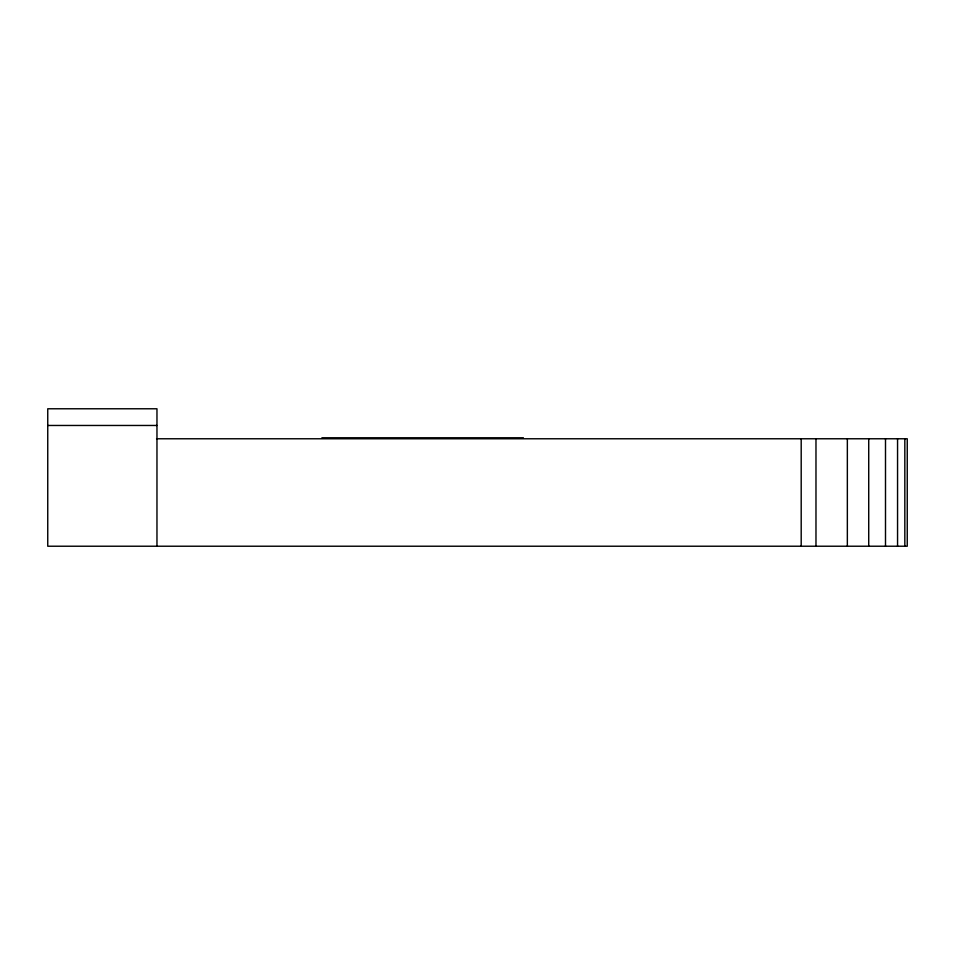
<?xml version="1.0" encoding="UTF-8"?>
<svg xmlns="http://www.w3.org/2000/svg" width="955" height="955" viewBox="0 0 955 955"><rect width="100%" height="100%" fill="white"/><g stroke="black" fill="none" stroke-linecap="round" stroke-linejoin="round"><path stroke-width="1.43" d="M47.75 425.464L156.966 425.464M321.907 437.772L523.388 437.772M156.548 438.775L907.25 438.775L907.25 546.224L47.75 546.224L47.75 408.776L156.966 408.776L156.966 546.224M904.827 438.775L904.827 546.224M897.557 438.775L897.557 546.224M885.5 438.775L885.5 546.224M868.728 438.775L868.728 546.224M847.348 438.775L847.348 546.224M815.976 438.775L815.976 546.224M801.197 438.775L801.197 546.224"/></g></svg>
